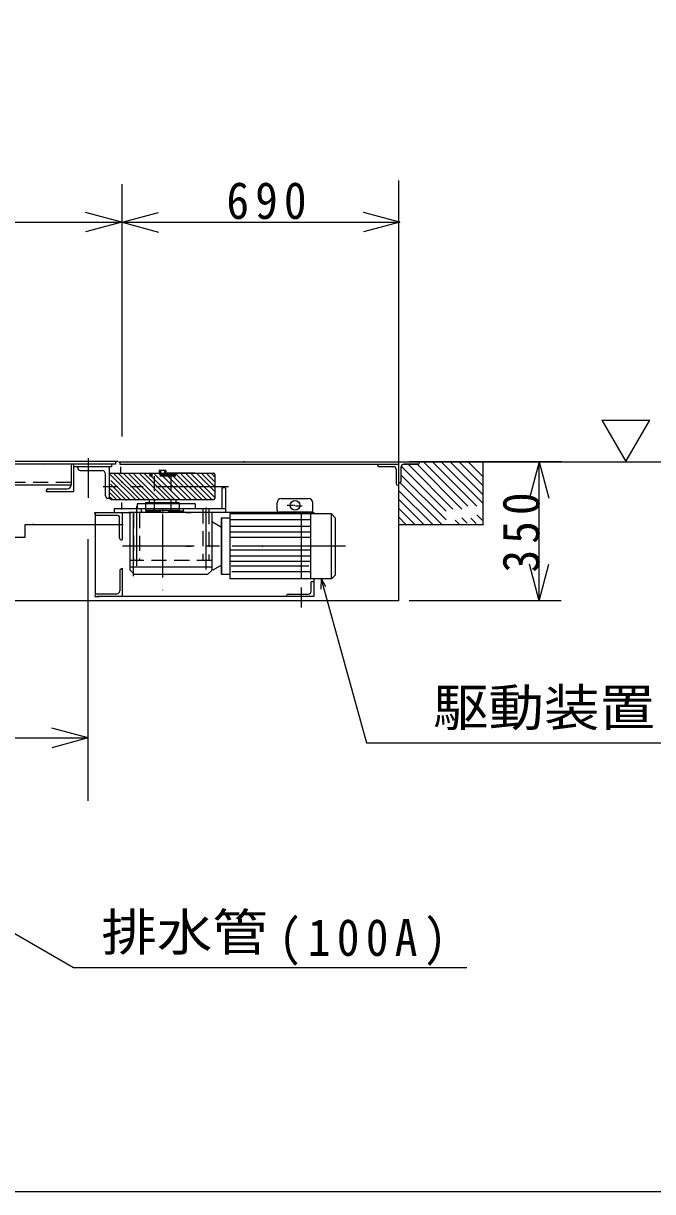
# Model space of a CAD drawing. Units: millimetres, scale not verified. Extents: x -5636 to 5974, y -4212 to 4128.
# Drawn here: x -1109 to 389, y -4212 to -1430 of the extents above; entities that cross this region are included whole.
import ezdxf
from ezdxf.enums import TextEntityAlignment as Align

# ---------------------------------------------------------------- set-up
doc = ezdxf.new("R2010")
doc.units = ezdxf.units.MM
doc.header["$LTSCALE"] = 30
for name, pattern in [('CHAIN1', [8, 5, -1, 1, -1]), ('CHAIN2', [12, 9, -1, 1, -1]), ('DASHED1', [1.8, 1.2, -0.6]), ('DOUBLE_CHAIN1', [8.8, 5, -1, 0.6, -0.6, 0.6, -1])]:
    doc.linetypes.add(name, pattern=pattern)
doc.layers.add('0-0', color=7, linetype='Continuous')
doc.styles.add('ＭＳ ゴシック', font='')
doc.styles.get('ＭＳ ゴシック').set_extended_font_data('MS Gothic')

msp = doc.modelspace()

# ---------------------------------------------------------------- linework, layer by layer
at = {"layer": '0-0'}
for p, q in [((-215.55, -1804.88), (-215.55, -2805.3)), ((-874.23, -1813.71), (-874.23, -2403.47)), ((-874.23, -1903.71), (-961.16, -1880.41)), ((-873.87, -1904.18), (-786.94, -1880.88)), ((-212.65, -1903.71), (-299.58, -1880.41)), ((-4894.19, -1903.71), (-212.65, -1903.71)), ((-874.23, -1903.71), (-961.16, -1927)), ((-873.87, -1904.18), (-866.6, -1904.18)), ((-873.87, -1904.18), (-786.94, -1927.47)), ((-212.65, -1903.71), (-299.58, -1927)), ((268.05, -2374.96), (382.37, -2374.96)), ((268.05, -2374.96), (325.21, -2473.97)), ((325.21, -2473.97), (382.37, -2374.96)), ((-884.23, -2474.04), (-4878.82, -2474.04)), ((-882.66, -2474.17), (1043.31, -2474.17)), ((-874.23, -2464.67), (-874.23, -2464.96)), ((-582.5, -2474.14), (-582.5, -2473.22)), ((172.65, -2474.17), (-190.28, -2474.17)), ((-165.55, -2476.17), (-165.55, -2474.18)), ((-15.55, -2474.6), (-15.55, -2624.17)), ((77.52, -2474.17), (46.82, -2474.17)), ((118.81, -2474.17), (95.51, -2561.11)), ((118.81, -2805.3), (118.81, -2474.17)), ((118.81, -2474.17), (142.1, -2561.11)), ((-1059.22, -2481.78), (-1059.22, -2481.58)), ((-995.31, -2484.04), (-995.31, -2530.04)), ((-989.31, -2481.04), (-989.31, -2545.04)), ((-899.23, -2486.04), (-988.86, -2486.04)), ((-979.22, -2489.04), (-979.22, -2486.04)), ((-973.22, -2495.04), (-922.22, -2495.04)), ((-904.23, -2486.46), (-904.23, -2561.04)), ((-899.67, -2501.17), (-655.23, -2501.17)), ((-899.23, -2480.15), (-899.23, -2486.04)), ((-881.11, -2503.2), (-818.73, -2565.57)), ((-877.65, -2486.19), (-877.65, -2501.56)), ((-869.94, -2502.81), (-807.37, -2565.38)), ((-858, -2502.81), (-794.09, -2566.73)), ((-832.2, -2502.43), (-770.21, -2564.42)), ((-820.65, -2503.2), (-758.66, -2565.19)), ((-769.67, -2495.1), (-785.67, -2495.1)), ((-785.67, -2495.1), (-785.67, -2503.02)), ((-782.67, -2494.96), (-782.67, -2503.17)), ((-782.53, -2502.81), (-719.77, -2565.57)), ((-772.67, -2495.11), (-772.67, -2503.09)), ((-771.37, -2502.04), (-708.8, -2564.61)), ((-769.67, -2495.1), (-769.67, -2503.09)), ((-700.29, -2501.17), (-766.35, -2501.17)), ((-758.28, -2502.43), (-695.71, -2565)), ((-745.57, -2502.81), (-683.39, -2565)), ((-722.6, -2501.52), (-659.51, -2564.61)), ((-712.32, -2480.18), (-712.32, -2479.7)), ((-696.94, -2501.38), (-653.35, -2544.97)), ((-660.48, -2503.2), (-652.77, -2510.9)), ((-582.49, -2480.22), (-582.49, -2479.5)), ((-265.53, -2482.17), (-265.53, -2480.11)), ((-227.53, -2486.17), (-261.53, -2486.17)), ((-221.53, -2492.17), (-221.53, -2526.17)), ((-209.55, -2520.17), (-209.55, -2486.17)), ((-169.55, -2480.17), (-203.55, -2480.17)), ((-203.41, -2480.17), (-169.83, -2480.17)), ((-995.93, -2530.04), (-2176.86, -2530.04)), ((-913.22, -2555.04), (-913.22, -2504.04)), ((-901.9, -2504.35), (-840.48, -2565.77)), ((-901.51, -2527.84), (-863.2, -2566.15)), ((-900.47, -2518.87), (-853.96, -2565.38)), ((-892.27, -2503.97), (-831.05, -2565.19)), ((-872.23, -2524.04), (-874.63, -2524.04)), ((-874.23, -2520.92), (-874.23, -2524.36)), ((-845.68, -2503.97), (-784.27, -2565.38)), ((-809.1, -2503.58), (-748.65, -2564.03)), ((-796.78, -2503.58), (-735.17, -2565.19)), ((-732.86, -2503.58), (-670.87, -2565.57)), ((-708.22, -2503.97), (-653.54, -2558.64)), ((-683.19, -2503.58), (-653.16, -2533.62)), ((-671.26, -2503.97), (-653.16, -2522.06)), ((-217.53, -2530.17), (-215.78, -2530.17)), ((-213.55, -2524.17), (-215.54, -2524.17)), ((-1050.31, -2539.04), (-1004.31, -2539.04)), ((-902.67, -2538.24), (-876.68, -2564.23)), ((-902.67, -2548.63), (-885.34, -2565.96)), ((-902.28, -2558.26), (-895.93, -2564.61)), ((-627.67, -2536.3), (-627.67, -2595.18)), ((-907.22, -2561.04), (-904.23, -2561.04)), ((-899.67, -2564.17), (-655.67, -2564.17)), ((-628.17, -2586.3), (-892.81, -2586.3)), ((-892.67, -2586.51), (-892.67, -2595.23)), ((-874.58, -2587.62), (-874.58, -2571.23)), ((-837.67, -2574.3), (-837.67, -2585.26)), ((-699.67, -2574.3), (-837.67, -2574.3)), ((-817.68, -2586.35), (-817.68, -2590.33)), ((-737.68, -2572.3), (-817.65, -2572.3)), ((-809.17, -2563.75), (-809.17, -2572.3)), ((-803.67, -2565.38), (-803.67, -2565.83)), ((-751.67, -2565.38), (-751.67, -2565.83)), ((-746.17, -2563.75), (-746.17, -2572.3)), ((-699.67, -2574.3), (-699.67, -2585.86)), ((-505.03, -2589.4), (-505.03, -2571.81)), ((-495.03, -2561.81), (-430.03, -2561.81)), ((-466.35, -2578.56), (-480.79, -2578.56)), ((-462.74, -2578.56), (-464.91, -2578.56)), ((-460.94, -2578.93), (-445.42, -2578.93)), ((-420.03, -2589.4), (-420.03, -2571.81)), ((-938.63, -2595.3), (-844.69, -2595.3)), ((-938.59, -2597.36), (-938.59, -2595.36)), ((-937.79, -2598.19), (-937.79, -2788.16)), ((-934.59, -2601.36), (-886.09, -2601.36)), ((-879.59, -2656.36), (-879.59, -2607.86)), ((-873.59, -2595.36), (-873.59, -2659.68)), ((-659.67, -2595.3), (-858.07, -2595.3)), ((-417.67, -2595.3), (-855.65, -2595.3)), ((-854.67, -2732.3), (-854.67, -2595.3)), ((-827.67, -2592.3), (-827.67, -2595.27)), ((-798.67, -2590.3), (-798.67, -2592.22)), ((-756.67, -2590.3), (-756.67, -2592.22)), ((-727.67, -2592.3), (-727.67, -2595.32)), ((-722.02, -2595.3), (-709.54, -2595.3)), ((-659.67, -2732.3), (-659.67, -2595.3)), ((-618.28, -2608.81), (-637.67, -2608.81)), ((-637.67, -2608.81), (-637.67, -2741.96)), ((-637.53, -2608.81), (-637.53, -2742.81)), ((-636.67, -2595.15), (-636.67, -2595.18)), ((-425.93, -2612.85), (-615.42, -2612.85)), ((-425.03, -2594.4), (-500.03, -2594.4)), ((-425.53, -2598.65), (-425.53, -2753.91)), ((-417.67, -2595.3), (-417.67, -2599.18)), ((-376.12, -2599.31), (-376.12, -2753.25)), ((-365.53, -2608.31), (-375.53, -2598.31)), ((-365.53, -2743.31), (-365.53, -2608.31)), ((-1104.22, -2624.04), (-871.5, -2624.04)), ((-1085.65, -2624.15), (-1085.65, -2622.17)), ((-636.81, -2630.49), (-658.44, -2617.99)), ((-426.65, -2628.37), (-615.78, -2628.37)), ((-427.01, -2642.09), (-614.69, -2642.09)), ((-13.92, -2624.17), (-210.66, -2624.17)), ((-954.22, -3281.87), (-954.22, -2658.45)), ((-875.59, -2660.36), (-873.59, -2660.36)), ((-425.93, -2654.36), (-615.78, -2654.36)), ((-722.02, -2675.3), (-709.54, -2675.3)), ((-425.93, -2685.04), (-616.14, -2685.04)), ((-540.18, -2677), (-539.55, -2675.89)), ((-659.67, -2725.3), (-854.67, -2725.3)), ((-636.81, -2720.18), (-657.74, -2732.27)), ((-425.93, -2699.48), (-615.78, -2699.48)), ((-426.29, -2711.75), (-615.78, -2711.75)), ((-428.91, -2723.06), (-614.53, -2723.06)), ((118.81, -2805.3), (95.51, -2718.37)), ((118.81, -2805.3), (142.1, -2718.37)), ((-879.31, -2733.4), (-879.31, -2781.9)), ((-875.31, -2729.4), (-873.31, -2729.4)), ((-873.31, -2727.5), (-873.31, -2794.4)), ((-854.67, -2732.3), (-844.67, -2742.3)), ((-844.67, -2742.3), (-669.67, -2742.3)), ((-659.67, -2732.3), (-669.67, -2742.3)), ((-618.28, -2742.81), (-637.53, -2742.81)), ((-375.53, -2753.31), (-617.53, -2753.31)), ((-425.16, -2736.18), (-612.66, -2736.18)), ((-417.67, -2753.45), (-417.67, -2795.3)), ((-399.74, -2752.78), (-400.57, -2777.29)), ((-399.74, -2751.95), (-389.77, -2771.06)), ((-365.53, -2743.31), (-375.53, -2753.31)), ((-417.67, -2760.3), (-423.67, -2760.3)), ((-423.67, -2782.8), (-423.67, -2760.3)), ((-398.62, -2759.38), (-291.98, -3143.31)), ((-215.55, -2805.3), (-1846.63, -2805.3)), ((-938.48, -2795.3), (-927.49, -2795.3)), ((-938.31, -2792.4), (-938.31, -2794.4)), ((-934.5, -2788.4), (-885.81, -2788.4)), ((-417.67, -2795.3), (-932.67, -2795.3)), ((-482.67, -2793.3), (-482.67, -2795.3)), ((-478.67, -2789.3), (-430.17, -2789.3)), ((171.52, -2805.3), (-190.28, -2805.3)), ((-954.22, -3131.87), (-1041.16, -3108.57)), ((-4819.19, -3131.87), (-954.22, -3131.87)), ((-954.22, -3131.87), (-1041.16, -3155.16)), ((-291.98, -3143.31), (471.16, -3143.31)), ((-1330.86, -3481.04), (-989.11, -3678.34)), ((-989.11, -3678.34), (-53.55, -3678.34))]:
    msp.add_line(p, q, dxfattribs=at)
at = {"layer": '0-0', "color": 4}
for p, q in [((-874.23, -2160.92), (-874.23, -2414.04)), ((-652.67, -2504.17), (-652.67, -2562.15)), ((-620.2, -2534.3), (-698, -2534.3))]:
    msp.add_line(p, q, dxfattribs=at)
at = {"layer": '0-0', "linetype": 'CHAIN2'}
for p, q in [((-954.22, -2465.67), (-954.22, -2560.24)), ((-839.67, -2579.7), (-839.67, -2722.16)), ((-674.67, -2582.98), (-674.67, -2730.63)), ((-847.67, -2599.51), (-847.67, -2746.78)), ((-447.67, -2599.51), (-447.67, -2753.38)), ((-342.11, -2675.3), (-872.87, -2675.3)), ((-447.67, -2773.96), (-447.67, -2821.36))]:
    msp.add_line(p, q, dxfattribs=at)
at = {"layer": '0-0', "linetype": 'DOUBLE_CHAIN1'}
for p, q in [((-157.04, -2473.74), (-15.67, -2615.12)), ((-135.29, -2474.29), (-17.33, -2592.25)), ((-114.23, -2474.12), (-16.04, -2572.32)), ((-92.62, -2474.53), (-15.62, -2551.52)), ((-71.57, -2474.36), (-15.93, -2530)), ((-50.44, -2474.28), (-16.24, -2508.48)), ((-208.48, -2485.95), (-71.02, -2623.41)), ((-192.37, -2480.84), (-49.15, -2624.07)), ((-171.04, -2480.96), (-28.94, -2623.06)), ((-213.04, -2523.81), (-113.58, -2623.28)), ((-208.78, -2506.86), (-93.27, -2622.37)), ((-215.6, -2542.46), (-134.86, -2623.21)), ((-215.74, -2584.75), (-177.66, -2622.84)), ((-215.34, -2563.94), (-156.62, -2622.66)), ((-215.92, -2605.79), (-197.48, -2624.22)), ((-15.55, -2624.17), (-217.44, -2624.17))]:
    msp.add_line(p, q, dxfattribs=at)
at = {"layer": '0-0', "linetype": 'DASHED1'}
for p, q in [((-769.7, -2503.1), (-785.75, -2503.1)), ((-785, -2503.32), (-785, -2505.18)), ((-776.2, -2503.17), (-779.07, -2504.83)), ((-775.45, -2503.24), (-778.42, -2504.96)), ((-770.15, -2503.24), (-770.15, -2504.89)), ((-995.39, -2524.04), (-2177.4, -2524.04)), ((-807.67, -2505.16), (-807.67, -2508.3)), ((-747.67, -2508.3), (-807.67, -2508.3)), ((-747.67, -2505.1), (-807.46, -2505.1)), ((-797.67, -2508.3), (-797.67, -2590.27)), ((-757.67, -2508.3), (-757.67, -2590.34)), ((-747.67, -2505.1), (-747.67, -2508.3)), ((-827.64, -2592.55), (-827.64, -2586.54)), ((-737.67, -2572.3), (-809.08, -2572.3)), ((-737.67, -2572.3), (-737.67, -2586.61)), ((-727.71, -2592.7), (-727.71, -2586.43)), ((-681.67, -2585.65), (-681.67, -2708.41)), ((-846.67, -2596.24), (-846.67, -2707.88)), ((-832.67, -2596.77), (-832.67, -2708.93)), ((-727.71, -2592.3), (-827.8, -2592.3)), ((-737.67, -2597.7), (-737.67, -2597.81)), ((-667.67, -2587.24), (-667.67, -2709.99)), ((-659.67, -2709.3), (-854.67, -2709.3))]:
    msp.add_line(p, q, dxfattribs=at)
at = {"layer": '0-0', "linetype": 'CHAIN1'}
for p, q in [((-643.66, -2534.3), (-919.05, -2534.3)), ((-777.67, -2587.29), (-777.67, -2597.81)), ((-777.67, -2599.51), (-777.67, -2780.34))]:
    msp.add_line(p, q, dxfattribs=at)
at = {"layer": '0-0'}
for points in [[(-5636.25, -4212.19), (5973.75, -4212.19), (5973.75, 4127.81)], [(-889.23, -2474.25), (-889.23, -2480.04), (-4878.82, -2480.04)], [(-879.23, -2473.97), (-879.23, -2480.17), (-215.51, -2480.17)], [(-1054.31, -2543.04), (-1054.31, -2545.04), (-989.31, -2545.04)], [(-627.67, -2536.3), (-636.67, -2536.3), (-636.67, -2586.29)], [(-737.68, -2586.36), (-737.68, -2590.3), (-817.65, -2590.3)], [(-375.53, -2598.31), (-617.53, -2598.31), (-617.53, -2753.31)], [(-2086.14, -2654.04), (-1104.22, -2654.04), (-1104.22, -2624.04)]]:
    msp.add_lwpolyline(points, dxfattribs=at)
at = {"layer": '0-0', "linetype": 'DASHED1'}
msp.add_lwpolyline([(-746.5, -2572.3), (-817.67, -2572.3), (-817.67, -2590.45)], dxfattribs=at)
at = {"layer": '0-0'}
msp.add_circle((-462.01, -2578.17), 11.5, dxfattribs=at)
for centre, radius, start, end in [((-2883.05, 557.11), 2059.98, 85.62736, 348.53444), ((-2882, 556.28), 2009.98, 92.27119, 357.89876), ((-2882, 556.28), 1999.98, 49.37194, 357.89876), ((-991.31, -2484.04), 4, 90, 180), ((-973.22, -2489.04), 6, 180, 270), ((-922.22, -2504.04), 9, 0, 90), ((-899.67, -2504.17), 3, 90.47266, 180), ((-655.67, -2504.17), 3, 0, 90), ((-261.53, -2482.17), 4, 180, 270), ((-227.53, -2492.17), 6, 0, 90), ((-203.55, -2486.17), 6, 90, 180), ((-169.55, -2476.17), 4, 270, 0), ((-1004.31, -2530.04), 9, 270, 0), ((-217.53, -2526.17), 4, 180, 270), ((-213.55, -2520.17), 4, 270, 0), ((-1050.31, -2543.04), 4, 90, 180), ((-907.22, -2555.04), 6, 180, 272.93076), ((-899.67, -2561.17), 3, 180, 270), ((-655.67, -2561.17), 3, 270, 0), ((-495.03, -2571.81), 10, 90, 180), ((-430.03, -2571.81), 10, 0, 90), ((-934.59, -2597.36), 4, 180, 270), ((-886.09, -2607.86), 6.5, 0, 90), ((-500.03, -2589.4), 5, 180, 270), ((-425.03, -2589.4), 5, 270, 0), ((-875.59, -2656.36), 4, 180, 270), ((-875.31, -2733.4), 4, 90, 180), ((-934.31, -2792.4), 4, 90, 180), ((-885.81, -2781.9), 6.5, 270, 0), ((-478.67, -2793.3), 4, 90, 180), ((-430.17, -2782.8), 6.5, 270, 0)]:
    msp.add_arc(centre, radius, start, end, dxfattribs=at)

# ---------------------------------------------------------------- texts
at = {"layer": '0-0', "style": 'ＭＳ ゴシック', "width": 1.1}
for s, p in [('駆動装置', (-133.76, -3129.94)), ('排水管', (-922.93, -3664.97))]:
    msp.add_text(s, height=87.98, dxfattribs=at).set_placement(p, align=Align.BOTTOM_LEFT)
at = {"layer": '0-0', "char_height": 87.98, "attachment_point": 7, "style": 'ＭＳ ゴシック'}
for s, insert in [('\\T1.27;\\W0.9;690', (-625.4, -1897.48)), ('\\T1.28;\\W0.9;(100A)', (-500.59, -3674.21))]:
    msp.add_mtext(s, dxfattribs=dict(at, insert=insert))
at = {"layer": '0-0', "insert": (120.62, -2738.02), "char_height": 87.98, "attachment_point": 7, "rotation": 90, "style": 'ＭＳ ゴシック'}
msp.add_mtext('\\T1.27;\\W0.9;350', dxfattribs=at)

doc.saveas('drawing.dxf')
